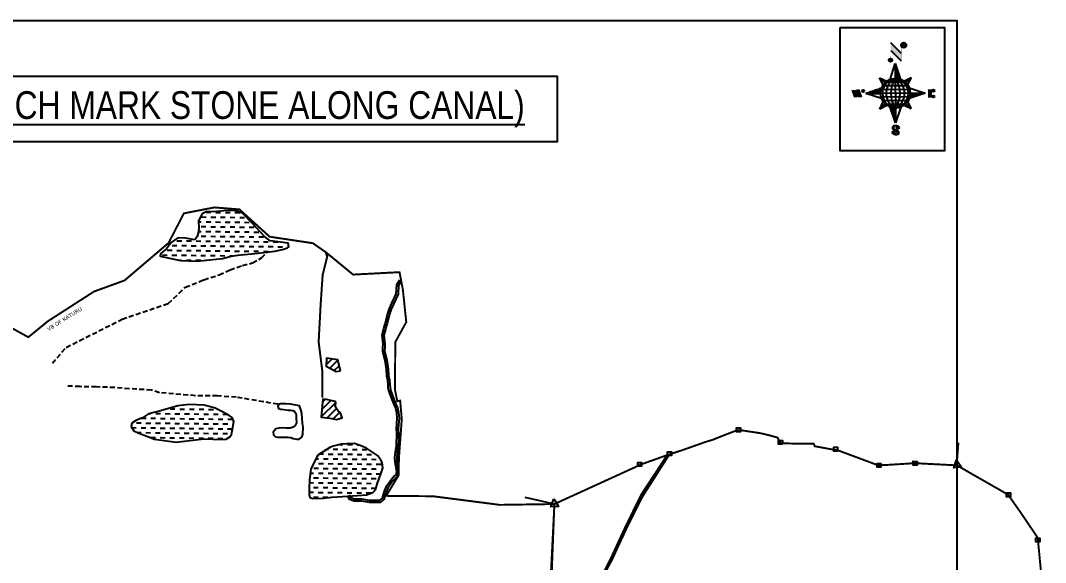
# Model space of a CAD drawing. Header units: inches. Extents: x 360616 to 379062, y 1506291 to 1520405.
# Drawn here: x 372143 to 377415, y 1516374 to 1519163 of the extents above; entities that cross this region are included whole.
import ezdxf

# ---------------------------------------------------------------- set-up
doc = ezdxf.new("R2010")
doc.units = ezdxf.units.IN
doc.header["$MEASUREMENT"] = 0
for name, pattern in [('ACAD_ISO03W100', [30, 12, -18]), ('BORDER', [1.75, 0.5, -0.25, 0.5, -0.25, 0, -0.25]), ('DASHED', [0.75, 0.5, -0.25])]:
    doc.linetypes.add(name, pattern=pattern)
for name, color, linetype in [('AQUADUCT', 1, 'Continuous'), ('bord', 1, 'Continuous'), ('boundary', 7, 'Continuous'), ('NALA', 4, 'Continuous'), ('stons', 1, 'Continuous'), ('TITLEBLOCK', 7, 'Continuous'), ('VILLAGE BOUNDARY', 5, 'Continuous'), ('VILLAGE_AREA', 1, 'Continuous'), ('WATER_BODY', 4, 'Continuous'), ('ZSTU', 7, 'Continuous'), ('ZTEXT', 7, 'Continuous')]:
    doc.layers.add(name, color=color, linetype=linetype)
doc.layers.add('ROAD', color=1, linetype='Continuous', lineweight=25)
doc.layers.add('VILL_BOUNDARY', color=6, linetype='BORDER', lineweight=30)
doc.styles.add('ARIALN', font='ARIALN.TTF')
doc.styles.get("Standard").update_dxf_attribs({"font": 'verdana.TTF'})
pattern_1 = [(267.297113149, (-8720374.938, 50637915.138), (10.5367255337, -0.497431438), [])]
pattern_2 = [(357.297113149, (-8720374.938, 50637915.138), (0.497431438, 10.5367255337), [])]

# ---------------------------------------------------------------- blocks, each defined once
blk = doc.blocks.new('*X78')
at = {"color": 0, "linetype": 'Continuous'}
for p, q in [((6321.8, 240.8), (6322.4, 241.4)), ((6322.1, 241.3), (6322.4, 241.6)), ((6321.6, 240.5), (6322.3, 241.2)), ((6321.6, 240.3), (6322.3, 241)), ((6321.6, 240.1), (6322.3, 240.8)), ((6321.6, 239.9), (6322.4, 240.7)), ((6321.6, 239.8), (6322.4, 240.6)), ((6321.6, 239.6), (6322.5, 240.5)), ((6321.6, 239.4), (6322.5, 240.3)), ((6321.6, 239.2), (6322.6, 240.2)), ((6321.7, 239.1), (6322.6, 240.1)), ((6321.8, 239), (6322.7, 240)), ((6321.8, 239), (6322.8, 239.9)), ((6321.9, 238.9), (6322.9, 239.8)), ((6322, 238.8), (6323, 239.7)), ((6322.1, 238.7), (6323.1, 239.6)), ((6322.2, 238.6), (6323.1, 239.6)), ((6322.3, 238.5), (6323.2, 239.5)), ((6322.4, 238.5), (6323.3, 239.4)), ((6322.5, 238.4), (6323.4, 239.3)), ((6322.7, 238.4), (6323.6, 239.3)), ((6322.8, 238.3), (6323.7, 239.2)), ((6322.9, 238.3), (6323.8, 239.1)), ((6323.1, 238.2), (6323.9, 239.1)), ((6323.2, 238.2), (6324, 239)), ((6323.3, 238.2), (6324.2, 239)), ((6323.5, 238.1), (6324.3, 238.9)), ((6323.7, 238.1), (6324.4, 238.9)), ((6323.8, 238.1), (6324.6, 238.8)), ((6324.1, 238.2), (6324.7, 238.8)), ((6324.3, 238.3), (6324.9, 238.8)), ((6324.6, 238.3), (6325.1, 238.8)), ((6324.8, 238.4), (6325.2, 238.8)), ((6325.1, 238.5), (6325.4, 238.8)), ((6325.4, 238.6), (6325.6, 238.8))]:
    blk.add_line(p, q, dxfattribs=at)
blk = doc.blocks.new('*X77')
at = {"color": 0, "linetype": 'Continuous'}
for p, q in [((6324.4, 240.3), (6324.5, 240.4)), ((6324.6, 240.3), (6324.8, 240.5)), ((6324.7, 240.2), (6325, 240.5)), ((6324.8, 240.2), (6325.2, 240.6)), ((6325, 240.1), (6325.5, 240.6)), ((6325.1, 240.1), (6325.6, 240.6)), ((6325.2, 240), (6325.8, 240.6)), ((6325.3, 240), (6326, 240.6)), ((6325.4, 239.9), (6326.1, 240.6)), ((6325.5, 239.8), (6326.2, 240.5)), ((6325.6, 239.8), (6326.3, 240.5)), ((6325.7, 239.7), (6326.5, 240.4)), ((6325.9, 239.6), (6326.6, 240.3)), ((6326, 239.5), (6326.7, 240.3)), ((6326, 239.4), (6326.8, 240.2)), ((6326.1, 239.3), (6327, 240.2)), ((6326.2, 239.3), (6327.1, 240.1)), ((6326.3, 239.2), (6327.1, 240)), ((6326.4, 239.1), (6327.2, 239.9)), ((6326.5, 239), (6327.3, 239.8)), ((6326.5, 238.9), (6327.4, 239.7)), ((6326.6, 238.8), (6327.5, 239.6)), ((6326.7, 238.7), (6327.5, 239.5)), ((6326.8, 238.6), (6327.6, 239.4)), ((6326.8, 238.5), (6327.7, 239.3)), ((6326.8, 236.5), (6327.4, 237)), ((6326.9, 238.3), (6327.8, 239.2)), ((6326.9, 238.2), (6327.9, 239.1)), ((6326.9, 236.8), (6327.6, 237.4)), ((6327, 238.1), (6327.8, 239)), ((6327, 237.9), (6327.8, 238.8)), ((6327, 237.8), (6327.8, 238.6)), ((6327, 237.6), (6327.8, 238.4)), ((6327, 237.4), (6327.8, 238.2)), ((6327, 237.3), (6327.8, 238)), ((6327, 237.1), (6327.8, 237.9))]:
    blk.add_line(p, q, dxfattribs=at)
blk = doc.blocks.new('H')
at = {"layer": 'bord', "extrusion": (0.000427885, 0.004792, 0.999988)}
h = blk.add_hatch(dxfattribs=at)
h.set_pattern_fill('LINE', color=8, scale=84.387686, angle=-2.70289, style=0)
h.set_pattern_definition(pattern_2)
h.paths.add_polyline_path([(-492.5, 785.6, -0.090992), (-448, 775.2), (-486.5, 912)])
h = blk.add_hatch(dxfattribs=at)
h.set_pattern_fill('LINE', color=8, scale=84.387686, angle=-92.70289, style=0)
h.set_pattern_definition(pattern_1)
h.paths.add_polyline_path([(-624.9, 665.1, -0.090992), (-614.5, 709.6), (-751.3, 671.1)])
h = blk.add_hatch(dxfattribs=at)
h.set_pattern_fill('LINE', color=8, scale=84.387686, angle=-92.70289, style=0)
h.set_pattern_definition(pattern_1)
h.paths.add_polyline_path([(-245.6, 647.2), (-372, 653.2, -0.090992), (-382.4, 608.7)])
h = blk.add_hatch(dxfattribs=at)
h.set_pattern_fill('LINE', color=8, scale=84.387686, angle=-2.70289, style=0)
h.set_pattern_definition(pattern_2)
h.paths.add_polyline_path([(-504.4, 532.7, -0.090992), (-548.9, 543.1), (-510.4, 406.3)])
for p, q in [((-516.2, 1087.1, -1217.1), (-431.5, 994, -1216.7)), ((-519.4, 1020.4, -1216.8), (-434.7, 927.3, -1216.4)), ((-538.3, 773.7, -1215.6), (-487, 906.2, -1216.3)), ((-487, 906.2, -1216.3), (-493, 779.8, -1215.7)), ((-487, 906.2, -1216.3), (-448.5, 769.4, -1215.7)), ((-626.7, 793.8, -1215.7), (-566.8, 760.2, -1215.6)), ((-626.7, 793.8, -1215.7), (-584.1, 747, -1215.5)), ((-598.9, 731, -1215.4), (-626.7, 793.8, -1215.7)), ((-864.7, 700.9, -1215.1), (-846.9, 637.7, -1214.9)), ((-846.9, 700.1, -1215.1), (-829.1, 636.9, -1214.9)), ((-751.8, 665.3, -1215), (-615, 703.8, -1215.3)), ((-421.3, 753.3, -1215.6), (-358.5, 781.1, -1215.7)), ((-358.5, 781.1, -1215.7), (-405.3, 738.5, -1215.5)), ((-358.5, 781.1, -1215.7), (-392.1, 721.2, -1215.4)), ((-829.1, 699.2, -1215.2), (-811.3, 636, -1214.9)), ((-829.1, 699.2, -1215.2), (-811.3, 698.4, -1215.2)), ((-811.3, 698.4, -1215.2), (-793.5, 635.2, -1214.9)), ((-751.8, 665.3, -1215), (-625.4, 659.3, -1215)), ((-619.3, 614, -1214.8), (-751.8, 665.3, -1215)), ((-246.1, 641.4, -1215.1), (-382.9, 602.9, -1214.9)), ((-378.6, 692.6, -1215.3), (-246.1, 641.4, -1215.1)), ((-372.5, 647.4, -1215.1), (-246.1, 641.4, -1215.1)), ((-213.5, 669.3, -1215.3), (-216.7, 600.8, -1214.9)), ((-197.2, 599.9, -1214.9), (-193.9, 668.4, -1215.3)), ((-639.4, 525.6, -1214.4), (-605.8, 585.5, -1214.7)), ((-639.4, 525.6, -1214.4), (-592.6, 568.1, -1214.6)), ((-576.6, 553.3, -1214.6), (-639.4, 525.6, -1214.4)), ((-510.9, 400.5, -1213.9), (-549.4, 537.2, -1214.5)), ((-459.6, 533, -1214.5), (-510.9, 400.5, -1213.9)), ((-504.9, 526.9, -1214.5), (-510.9, 400.5, -1213.9)), ((-371.2, 512.9, -1214.5), (-431.1, 546.5, -1214.6)), ((-371.2, 512.9, -1214.5), (-413.8, 559.7, -1214.7)), ((-399, 575.7, -1214.7), (-371.2, 512.9, -1214.5))]:
    blk.add_line(p, q, dxfattribs=at)
at = {"layer": 'bord', "color": 8, "linetype": 'ByBlock', "extrusion": (0.000427885, 0.004792, 0.999988)}
for p, q in [((-386.5, 711.4, -1215.4), (-605.5, 721.7, -1215.4)), ((-410.8, 744.2, -1215.5), (-578.1, 752.1, -1215.5)), ((-493, 779.8, -1215.7), (-504.9, 526.9, -1214.5)), ((-372.5, 647.4, -1215.1), (-625.4, 659.3, -1215)), ((-378, 615.9, -1214.9), (-622.9, 627.5, -1214.9)), ((-375, 679.2, -1215.3), (-619.9, 690.7, -1215.2)), ((-392.4, 584.9, -1214.8), (-611.4, 595.3, -1214.7)), ((-419.8, 554.6, -1214.6), (-587.1, 562.5, -1214.6))]:
    blk.add_line(p, q, dxfattribs=at)
at = {"layer": 'bord', "extrusion": (0.000427885, 0.004792, 0.999988), "elevation": -1212.1}
for points, const_width in [([(-522, 959.6), (-515.7, 1092.9)], 1.61), ([(-434.2, 933.1), (-427.9, 1066.5)], 1.61), ([(-870.1, 707), (-846.4, 705.9)], 0.642), ([(-828.6, 642.7), (-855.2, 643.9)], 0.642), ([(-828.6, 642.7), (-821, 678)], 0.642), ([(-810.8, 641.8), (-784.1, 640.6)], 0.642), ([(-793, 641), (-781.6, 693.9)], 0.642), ([(-222.7, 675.6), (-173.8, 673.3)], 0.706), ([(-194.8, 644.8), (-185, 644.4)], 0.706), ([(-177.1, 604.8), (-226, 607.1)], 0.706)]:
    blk.add_lwpolyline(points, dxfattribs=dict(at, const_width=const_width))
for points, const_width in [([(-413.7, 1073.1, 1), (-397.6, 1057.7, 1)], 22.3), ([(-530.3, 949.5, 1), (-519.6, 939.3, 1)], 14.8), ([(-775.9, 696.6, 1), (-769.5, 690.4, 1)], 8.9), ([(-180.1, 618, 1), (-173.1, 611.2, 1)], 9.79), ([(-177.8, 666.9, 1), (-170.8, 660.1, 1)], 9.79), ([(-489.8, 361.7, 1), (-498.1, 369.1, 1)], 11.1), ([(-525.2, 321.6, 1), (-533.4, 328.9, 1)], 11.1)]:
    blk.add_lwpolyline(points, format="xyb", close=True, dxfattribs=dict(at, const_width=const_width))
for points in [[(-537, 317.4), (-530.7, 310.5), (-519.8, 306.8), (-504.9, 306.9), (-493.9, 310), (-486.3, 317.7), (-486.5, 325.8), (-490.6, 333.3), (-493.5, 336.2), (-502.8, 340.9), (-522.5, 347.3), (-530.4, 351.6), (-533.7, 354.6), (-537.4, 362.6), (-537, 373.4), (-530, 380.7), (-520, 384.1), (-503.5, 384.2), (-492.5, 379.9), (-487.1, 373.3)], [(-522.5, 347.6), (-526.2, 353.8), (-527.8, 360.6), (-527.9, 370.6), (-525.9, 375.5), (-521.3, 381.2), (-514.5, 384.4)], [(-504.9, 306.9), (-499, 312.4), (-497, 319.4), (-497.5, 326.5), (-501.2, 335.4), (-509.2, 343.2)]]:
    blk.add_lwpolyline(points, dxfattribs=at)
at = {"layer": 'bord', "extrusion": (0.000427885, 0.004792, 0.999988)}
for centre, radius in [((-405.6, 1065.4, -1212.1), 22.3), ((-525, 944.4, -1212.1), 14.8), ((-498.4, 659.1, -1212.1), 126.6), ((-772.7, 693.5, -1212.1), 8.9), ((-176.6, 614.6, -1212.1), 9.79), ((-174.3, 663.5, -1212.1), 9.79), ((-494, 365.4, -1212.1), 11.1), ((-529.3, 325.2, -1212.1), 11.1)]:
    blk.add_circle(centre, radius, dxfattribs=at)
at = {"layer": 'bord', "color": 8, "linetype": 'ByBlock', "extrusion": (0.000427885, 0.004792, 0.999988)}
for centre, radius, start, end in [((-481.5, 658.3, -1212.1), 127.7, 94.92536, 259.66906), ((-436.8, 656.2, -1212.1), 140.8, 113.28644, 241.30798), ((-315.9, 650.5, -1212.1), 222.3, 142.58916, 212.00526), ((-560.1, 662.1, -1212.1), 140.8, 293.28644, 61.30798), ((-681, 667.8, -1212.1), 222.3, 322.58916, 32.00526), ((-515.4, 659.9, -1212.1), 127.7, 274.92536, 79.66906)]:
    blk.add_arc(centre, radius, start, end, dxfattribs=at)
at = {"layer": 'bord', "extrusion": (0.000427885, 0.004792, 0.999988)}
for points in [[(-515.7, 1092.9, -1212.1), (-431, 999.8, -1212.1), (-518.9, 1026.2, -1212.1), (-434.2, 933.1, -1212.1)], [(-864.1, 706.7, -1212.1), (-846.4, 705.9, -1212.1), (-846.3, 643.5, -1212.1), (-828.6, 642.7, -1212.1)], [(-828.6, 705, -1212.1), (-810.8, 704.2, -1212.1), (-810.8, 641.8, -1212.1), (-793, 641, -1212.1)], [(-193.4, 674.2, -1212.1), (-196.6, 605.7, -1212.1), (-213, 675.1, -1212.1), (-216.2, 606.7, -1212.1)]]:
    blk.add_solid(points, dxfattribs=at)
at = {"layer": 'bord', "extrusion": (0.000427885, 0.004792, 0.999988), "xscale": 7.977342409717546, "yscale": 7.977342408231451, "zscale": 7.977342408476333, "rotation": 138.0840426661453}
for name, p in [('*X77', (38300.5, -31929.4, -1212.1)), ('*X78', (38314.4, -31950.9, -1212.1))]:
    blk.add_blockref(name, p, dxfattribs=at)

msp = doc.modelspace()

# ---------------------------------------------------------------- hatches: boundary and pattern name
at = {"layer": 'ROAD'}
h = msp.add_hatch(dxfattribs=at)
h.set_pattern_fill('ANSI31', color=1, scale=197.841056, angle=-0.6743, style=0)
h.set_pattern_definition([(44.325697, (326163.774, 1504062.728), (-17.279838, 17.691428), [])])
h.paths.add_polyline_path([(370424.4, 1516006.2), (370324.6, 1516013.3), (370303.7, 1516006.4), (370288.2, 1515947.6), (370279.2, 1515889.9), (370306.2, 1515872.9), (370318, 1515806.6), (370320.2, 1515794.4), (370323.3, 1515789.2), (370345, 1515794.5), (370361.6, 1515797.1), (370391.7, 1515808.5), (370417.4, 1515823.6), (370424.7, 1515836.5), (370415.3, 1515870.5), (370404, 1515884.4), (370396.3, 1515896.7), (370384.4, 1515925.3), (370389.4, 1515947.2), (370405, 1515967.9), (370416.6, 1515988.6)])
h.paths.add_polyline_path([(370581.9, 1516099.9), (370569.6, 1516138.7), (370457.4, 1516106.1), (370440.8, 1516054.9), (370464.9, 1516056.5), (370492.8, 1516069.4), (370520.8, 1516084.6), (370548.8, 1516092.8), (370573.3, 1516092.9)])
h.paths.add_polyline_path([(370410.7, 1517166.5), (370410.5, 1517127.1), (370447.9, 1517122.6), (370453.1, 1517091.7), (370519.3, 1517087.3), (370527.9, 1517137.3), (370528.1, 1517155.7), (370458.3, 1517168.7), (370418.6, 1517168.4)])
h.paths.add_polyline_path([(370472.2, 1517325.7), (370429.8, 1517319), (370412, 1517244.5), (370483.9, 1517267.9), (370476.5, 1517324.2)])
h.paths.add_polyline_path([(373788.2, 1517360.2), (373775.6, 1517416.9), (373716.6, 1517425.9), (373715.3, 1517384.3), (373767.4, 1517356.6)])
edge = h.paths.add_edge_path()
edge.add_line((373698, 1517216.1), (373689.6, 1517121.6))
edge.add_line((373689.6, 1517121.6), (373734.6, 1517117.4))
edge.add_line((373734.6, 1517117.4), (373768.7, 1517110.3))
edge.add_line((373768.7, 1517110.3), (373797.2, 1517117.7))
edge.add_line((373797.2, 1517117.7), (373788.2, 1517144.7))
edge.add_line((373788.2, 1517144.7), (373774.9, 1517156.3))
edge.add_line((373774.9, 1517156.3), (373762.2, 1517176.6))
edge.add_line((373762.2, 1517176.6), (373765, 1517194.6))
edge.add_line((373765, 1517194.6), (373762.5, 1517202.9))
edge.add_line((373762.5, 1517202.9), (373746.5, 1517205.7))
edge.add_line((373746.5, 1517205.7), (373716.1, 1517212.8))
edge.add_line((373716.1, 1517212.8), (373697.8, 1517214.4))
at = {"layer": 'WATER_BODY'}
h = msp.add_hatch(dxfattribs=at)
h.set_pattern_fill('DASH', color=4, scale=197.841056, angle=-0.6743, style=0)
h.set_pattern_definition([(359.325697, (326163.774, 1504062.728), (25.019457, 24.437382), [24.730132, -24.730132])])
h.paths.add_polyline_path([(373215.9, 1517130.4), (373181.4, 1517148.9), (373140, 1517169.5), (373086.9, 1517184.3), (373010.5, 1517186.3), (372951.7, 1517181), (372863.7, 1517153.9), (372801.4, 1517139.8), (372769.8, 1517118.8), (372738.9, 1517107), (372715.1, 1517091.4), (372712.1, 1517073.8), (372726.1, 1517051.7), (372747.5, 1517042.1), (372832.8, 1517008.7), (372943.3, 1516993), (373014.3, 1517002), (373088.1, 1517011.1), (373174.7, 1517007.8), (373200.5, 1517008.6), (373219.9, 1517020.4), (373228.3, 1517031.9), (373231.8, 1517052.2), (373239.5, 1517099.3), (373231, 1517119.7)])
h.paths.add_polyline_path([(373734.3, 1516965.3), (373672.5, 1516925.6), (373657, 1516897.4), (373636.3, 1516854.5), (373628.7, 1516801.5), (373627.5, 1516753.6), (373627.2, 1516723.9), (373630.8, 1516709.3), (373647.1, 1516703.5), (373700.8, 1516704.7), (373743.9, 1516710.5), (373773.6, 1516711.4), (373875.6, 1516719.7), (373922.4, 1516721.6), (373954.7, 1516733.9), (373968.2, 1516747.6), (373977.4, 1516776.5), (374006.2, 1516860.3), (374003.3, 1516888.1), (373994, 1516904.7), (373979.1, 1516924.4), (373922, 1516962.5), (373890, 1516976.7), (373861.1, 1516987.2), (373820.7, 1516984.2), (373792.9, 1516983.3), (373751.6, 1516972.6)])
h.paths.add_polyline_path([(373040.3, 1518035.1), (372991.8, 1518043.6), (372952.5, 1518045), (372917.6, 1518021.1), (372894.7, 1517988.7), (372877.3, 1517974.8), (372863.1, 1517961.9), (372861.5, 1517950.2), (372965.1, 1517928), (373051.7, 1517924.2), (373181.6, 1517938.5), (373226.2, 1517951.1), (373260.9, 1517955.4), (373365.6, 1517966.3), (373450.3, 1517975.8), (373490.1, 1517984.3), (373516.4, 1517993.7), (373522.4, 1517998.1), (373520.4, 1518017.6), (373427.7, 1518029.1), (373398.1, 1518051.9), (373334.5, 1518120), (373285, 1518171.4), (373246.2, 1518185.3), (373188.6, 1518183.8), (373136.1, 1518178.4), (373102.2, 1518180.4), (373076.9, 1518167.5), (373058.5, 1518132.2), (373060.7, 1518095.1), (373057.5, 1518069.3), (373052.1, 1518050.7), (373041.6, 1518035.6)])
h.paths.add_polyline_path([(373710.6, 1515538.2), (373669.9, 1515548.1), (373654.2, 1515559.2), (373642.3, 1515577.1), (373631.7, 1515588.7), (373605.4, 1515603.9), (373591.4, 1515609.6), (373583.1, 1515616.2), (373579.3, 1515622.8), (373569, 1515655.9), (373564.1, 1515689.8), (373561.9, 1515736.4), (373562.8, 1515766.5), (373570.4, 1515786.5), (373574, 1515800.9), (373581.5, 1515807.1), (373624.7, 1515814.9), (373667.5, 1515829.4), (373689.9, 1515837.4), (373778.2, 1515864.8), (373873.3, 1515884.5), (373979.6, 1515899.1), (374040.3, 1515903.5), (374111.6, 1515900.6), (374145.7, 1515890.6), (374192.1, 1515848.2), (374238.5, 1515794), (374262.6, 1515761.1), (374297.2, 1515745.9), (374363.9, 1515742.6), (374416.5, 1515748.1), (374455.4, 1515764.4), (374481.1, 1515789.7), (374491, 1515819.4), (374491.6, 1515837), (374501.4, 1515896.1), (374501.2, 1515917.8), (374505.9, 1515934.4), (374517.3, 1515945.1), (374534.5, 1515952.5), (374549.4, 1515954.2), (374565.2, 1515955.3), (374580.1, 1515955.2), (374593.7, 1515954.5), (374610.6, 1515941.7), (374619.9, 1515921.3), (374626.2, 1515884.7), (374632.9, 1515842.3), (374636.2, 1515807.3), (374634.5, 1515779.3), (374626.2, 1515761.4), (374624.5, 1515738.9), (374620, 1515692.1), (374614.2, 1515682), (374599.8, 1515673.3), (374582.6, 1515661.2), (374559.9, 1515646.3), (374537, 1515637.4), (374520.1, 1515631.9), (374433.2, 1515613.6), (374357.5, 1515595.8), (374316.9, 1515588.7), (374214.5, 1515564.9), (374177.4, 1515552.2), (374082, 1515505.7), (374037.2, 1515492), (373965.7, 1515492.4), (373939.9, 1515494.2), (373904, 1515498.2), (373831.5, 1515513.8), (373732.1, 1515532.9)])

# ---------------------------------------------------------------- linework, layer by layer
at = {"layer": 'boundary'}
for points in [[(376959.5, 1516874), (376967.6, 1516990.3)], [(374889.2, 1516674.9), (374738.6, 1516708.8)]]:
    msp.add_lwpolyline(points, dxfattribs=at)
at = {"layer": 'NALA', "color": 4}
for points in [[(374101.7, 1517821.8), (374087, 1517799.7), (374084.7, 1517754.2), (374061.3, 1517703.6), (374049.9, 1517677), (374041.4, 1517651.9), (374035.2, 1517632.7), (374028.2, 1517603.1), (374024.3, 1517589), (374020.4, 1517573.5), (374011.9, 1517543.6), (374015.3, 1517514.6), (374016.6, 1517497.5), (374016.4, 1517480.4), (374016.1, 1517461.1), (374027.5, 1517415.5), (374031, 1517393.2), (374034.4, 1517368.6), (374036.2, 1517335.9), (374041.2, 1517312.6), (374043.1, 1517289.6), (374043.7, 1517274), (374046.5, 1517261.4), (374050.8, 1517246.5), (374055.9, 1517233.8), (374072.5, 1517191.8), (374081.9, 1517170.9), (374086.8, 1517145.6), (374090.2, 1517116.6), (374085.8, 1517061.6), (374087.8, 1517038.5), (374087.5, 1517015.5), (374086.6, 1517001.4), (374085.5, 1516974), (374080.7, 1516940.5), (374078.1, 1516914.6), (374079.4, 1516893.8), (374087, 1516845.3), (374086, 1516826.7), (374082.2, 1516818.6), (374074.7, 1516812), (374058.9, 1516794.4), (374045.3, 1516776.7), (374031.7, 1516756.1), (374023.3, 1516736.9), (374018.7, 1516721.4), (374011.7, 1516698.4), (373994.4, 1516682.9), (373937.9, 1516682.8), (373897.2, 1516689.3), (373874.1, 1516689.5), (373858.5, 1516689.7), (373834.9, 1516698.9), (373826.2, 1516716.8)], [(374092.8, 1517827.6), (374076.6, 1517803.1), (374074.1, 1517756.8), (374051.6, 1517707.9), (374039.9, 1517680.8), (374031.3, 1517655.2), (374025, 1517635.5), (374017.9, 1517605.7), (374014, 1517591.7), (374010.1, 1517576.2), (374001.1, 1517544.4), (374004.7, 1517513.6), (374005.9, 1517497.2), (374005.7, 1517480.5), (374005.5, 1517459.9), (374017.1, 1517413.4), (374020.4, 1517391.6), (374023.8, 1517367.6), (374025.6, 1517334.5), (374030.6, 1517311.1), (374032.5, 1517289), (374033.1, 1517272.7), (374036.2, 1517258.7), (374040.7, 1517243), (374046, 1517229.9), (374062.7, 1517187.6), (374071.7, 1517167.7), (374076.3, 1517144), (374079.5, 1517116.4), (374075.1, 1517061.5), (374077.1, 1517038.2), (374076.9, 1517015.9), (374076, 1517002), (374074.9, 1516975), (374070.1, 1516941.8), (374067.5, 1516914.8), (374068.8, 1516892.6), (374076.3, 1516844.7), (374075.5, 1516829.4), (374073.5, 1516825.1), (374067.2, 1516819.6), (374050.7, 1516801.2), (374036.7, 1516782.9), (374022.3, 1516761.2), (374013.3, 1516740.6), (374008.5, 1516724.4), (374002.4, 1516704.4), (373990.3, 1516693.6), (373938.8, 1516693.5), (373898.1, 1516699.9), (373874.3, 1516700.2), (373860.6, 1516700.3), (373842.6, 1516707.3), (373835.8, 1516721.5)]]:
    msp.add_lwpolyline(points, dxfattribs=at)
at = {"layer": 'ROAD', "color": 30, "linetype": 'DASHED', "ltscale": 50}
for points in [[(372306.7, 1517399.7), (372378.6, 1517481.1), (372665.5, 1517626.2), (372903.1, 1517707.5), (372990.9, 1517790.6), (373086, 1517828.9), (373165.2, 1517854.2), (373220.7, 1517879.8), (373284.1, 1517902.7), (373336.8, 1517915.3), (373381.8, 1517941), (373413.8, 1517972.2)], [(373467.8, 1517188.1), (373252.5, 1517224.8), (373155.3, 1517231.2), (373042.3, 1517232.5), (372858.3, 1517247.8), (372816.4, 1517261.4), (372703.4, 1517268), (372627.2, 1517274.2), (372532.6, 1517277.9), (372448.5, 1517278.9), (372382.8, 1517282.3)]]:
    msp.add_lwpolyline(points, dxfattribs=at)
at = {"layer": 'ROAD', "color": 1}
for points in [[(373712.4, 1517971.6), (373720.1, 1517948.7), (373696.5, 1517854.9), (373686.4, 1517702.6), (373675, 1517509.1), (373694.6, 1517356.5), (373694.6, 1517222.8)], [(375480.3, 1516930.4), (375339.8, 1516712.5), (375256, 1516544.7), (375219.4, 1516463.3), (375184.2, 1516387.8), (375129.3, 1516288.3), (375081.1, 1516207.9), (375038, 1516137.5), (374967.8, 1516050.2), (374855.9, 1515916)], [(374856.9, 1515929.4), (374909.9, 1515988.5), (374972, 1516067.1), (375037.5, 1516148.8), (375088.6, 1516230.7), (375149.9, 1516336.1), (375179.5, 1516393.2), (375252.1, 1516548.5), (375336.6, 1516723.4), (375471.4, 1516927.6)]]:
    msp.add_lwpolyline(points, dxfattribs=at)
at = {"layer": 'stons'}
for points in [[(375827.9, 1517066.2), (375846.5, 1517066.2), (375846.5, 1517047.1), (375826.6, 1517047.2), (375826.6, 1517066.3), (375827.9, 1517066.2)], [(376043, 1517002.3), (376061.7, 1517002.3), (376061.6, 1516983.2), (376041.7, 1516983.2), (376041.7, 1517002.4), (376043, 1517002.3)], [(375472.7, 1516943.7), (375491.4, 1516943.7), (375491.3, 1516924.6), (375471.4, 1516924.7), (375471.4, 1516943.8), (375472.7, 1516943.7)], [(376327.1, 1516966.8), (376345.7, 1516966.8), (376345.7, 1516947.7), (376325.8, 1516947.7), (376325.8, 1516966.9), (376327.1, 1516966.8)], [(375319, 1516888.8), (375337.6, 1516888.7), (375337.6, 1516869.6), (375317.6, 1516869.7), (375317.7, 1516888.8), (375319, 1516888.8)], [(376549.9, 1516883), (376568.6, 1516883), (376568.6, 1516863.9), (376548.6, 1516863.9), (376548.7, 1516883.1), (376549.9, 1516883)], [(376736.5, 1516894.6), (376755.1, 1516894.6), (376755.1, 1516875.5), (376735.2, 1516875.5), (376735.2, 1516894.7), (376736.5, 1516894.6)], [(376958, 1516902.9), (376982.7, 1516864.6), (376943.8, 1516861.6), (376958, 1516902.9)], [(377216.2, 1516731.9), (377234.9, 1516731.9), (377234.8, 1516712.8), (377214.9, 1516712.8), (377214.9, 1516732), (377216.2, 1516731.9)], [(374885.9, 1516701.3), (374910.6, 1516663), (374871.6, 1516660), (374885.9, 1516701.3)], [(377367.2, 1516499.3), (377385.9, 1516499.3), (377385.8, 1516480.2), (377365.9, 1516480.2), (377365.9, 1516499.4), (377367.2, 1516499.3)]]:
    msp.add_lwpolyline(points, dxfattribs=at)
at = {"layer": 'VILL_BOUNDARY', "linetype": 'ACAD_ISO03W100', "lineweight": -2, "ltscale": 3, "const_width": 10}
for points in [[(374865.6, 1516204.3), (374889.2, 1516674.9), (374608.6, 1516670.7), (374264.1, 1516715), (374024.4, 1516717.1), (374088.4, 1516823.8), (374089.3, 1516907.8), (374104.1, 1517112.4), (374095.8, 1517207), (374081, 1517203.6), (374068.7, 1517266.1), (374071, 1517508.8), (374127.2, 1517610.9), (374109.9, 1517776.8), (374092.5, 1517867.9), (373853.7, 1517855.5), (373715.3, 1517969.2), (373647, 1518016.9), (373424.5, 1518050.4), (373269.2, 1518190.8), (373139.6, 1518201), (372983.2, 1518170.6), (372904.8, 1518018.6), (372678.1, 1517825.4), (372520.4, 1517768), (372283.7, 1517615.5), (372183.1, 1517533.4), (371971.2, 1517650.6)], [(377410.3, 1516137.3), (377376.4, 1516491.1), (377375.6, 1516501), (377288.2, 1516630.3), (377222.9, 1516723.3), (376959.5, 1516874), (376743.4, 1516885.2), (376598.1, 1516876.1), (376554.8, 1516874.2), (376349.9, 1516950.4), (376335.1, 1516952.6), (376229, 1516972.3), (376222.4, 1516985.8), (376123.1, 1516986), (376053.7, 1516987.6), (376036.8, 1517016.8), (375995, 1517028.5), (375986.7, 1517030.5), (375951.5, 1517039), (375849.2, 1517054.6), (375828.3, 1517054.6), (375757.5, 1517027.2), (375702, 1517005), (375693, 1517002.4), (375666, 1516994.3), (375545.7, 1516951.7), (375483.8, 1516931.4), (375480.3, 1516930.4), (375472.3, 1516927.9), (375464.3, 1516925.1), (375459.3, 1516923.3), (375337.2, 1516879.6), (374889.2, 1516674.9), (374879.2, 1516420.9), (374872.1, 1516215.7)]]:
    msp.add_lwpolyline(points, dxfattribs=at)
at = {"layer": 'VILLAGE BOUNDARY', "color": 0, "elevation": -0.7}
msp.add_lwpolyline([(376359.5, 1519126.4), (376896.2, 1519126.4), (376896.2, 1518491.9), (376359.5, 1518491.9)], close=True, dxfattribs=at)
at = {"layer": 'VILLAGE_AREA'}
for points in [[(373788.2, 1517360.2), (373775.6, 1517416.9), (373716.6, 1517425.9), (373715.3, 1517384.3), (373767.4, 1517356.6), (373788.2, 1517360.2)], [(373698, 1517216.1), (373689.6, 1517121.6), (373734.6, 1517117.4), (373768.7, 1517110.3), (373797.2, 1517117.7), (373788.2, 1517144.7), (373774.9, 1517156.3), (373762.2, 1517176.6), (373765, 1517194.6), (373762.5, 1517202.9), (373746.5, 1517205.7), (373716.1, 1517212.8), (373697.8, 1517214.4)]]:
    msp.add_lwpolyline(points, dxfattribs=at)
at = {"layer": 'WATER_BODY', "color": 0}
msp.add_lwpolyline([(370712.8, 1518876), (374903.5, 1518876), (374903.5, 1518538.2), (370712.8, 1518538.2)], close=True, dxfattribs=at)
at = {"layer": 'WATER_BODY', "color": 4}
for points in [[(373040.3, 1518035.1), (372991.8, 1518043.6), (372952.5, 1518045), (372917.6, 1518021.1), (372894.7, 1517988.7), (372877.3, 1517974.8), (372863.1, 1517961.9), (372861.5, 1517950.2), (372965.1, 1517928), (373051.7, 1517924.2), (373181.6, 1517938.5), (373226.2, 1517951.1), (373260.9, 1517955.4), (373365.6, 1517966.3), (373450.3, 1517975.8), (373490.1, 1517984.3), (373516.4, 1517993.7), (373522.4, 1517998.1), (373520.4, 1518017.6), (373427.7, 1518029.1), (373398.1, 1518051.9), (373334.5, 1518120), (373285, 1518171.4), (373246.2, 1518185.3), (373188.6, 1518183.8), (373136.1, 1518178.4), (373102.2, 1518180.4), (373076.9, 1518167.5), (373058.5, 1518132.2), (373060.7, 1518095.1), (373057.5, 1518069.3), (373052.1, 1518050.7), (373041.6, 1518035.6), (373040.3, 1518035.1)], [(373215.9, 1517130.4), (373181.4, 1517148.9), (373140, 1517169.5), (373086.9, 1517184.3), (373010.5, 1517186.3), (372951.7, 1517181), (372863.7, 1517153.9), (372801.4, 1517139.8), (372769.8, 1517118.8), (372738.9, 1517107), (372715.1, 1517091.4), (372712.1, 1517073.8), (372726.1, 1517051.7), (372747.5, 1517042.1), (372832.8, 1517008.7), (372943.3, 1516993), (373014.3, 1517002), (373088.1, 1517011.1), (373174.7, 1517007.8), (373200.5, 1517008.6), (373219.9, 1517020.4), (373228.3, 1517031.9), (373231.8, 1517052.2), (373239.5, 1517099.3), (373231, 1517119.7), (373215.9, 1517130.4)], [(373576.9, 1517009.3), (373590.1, 1517019.8), (373595.5, 1517032.3), (373596.6, 1517070.9), (373593.7, 1517091.8), (373589.7, 1517138.5), (373586.2, 1517157), (373582.3, 1517169.6), (373577.2, 1517181.1), (373532, 1517189.6), (373508.3, 1517189.9), (373490.1, 1517190.1), (373480, 1517190.3), (373470.7, 1517186.4), (373466, 1517179.3), (373470.2, 1517167), (373482.7, 1517163.2), (373497.5, 1517161.4), (373519.9, 1517157.8), (373531.9, 1517157.6), (373543, 1517155.4), (373552.2, 1517151.6), (373558.9, 1517143.2), (373560.3, 1517130.9), (373560.1, 1517117), (373562.9, 1517092.2), (373556.3, 1517079.1), (373545.4, 1517071.2), (373529.9, 1517064.9), (373508.1, 1517065.8), (373491.5, 1517067.5), (373471.1, 1517064.7), (373455.7, 1517062.1), (373441.9, 1517045.3), (373444.5, 1517031.2), (373454.3, 1517020.9), (373464.4, 1517018.9), (373485.3, 1517018.4), (373499.5, 1517019.1), (373517.4, 1517018.9), (373533.1, 1517018.1), (373546.2, 1517012.1), (373565, 1517007.9), (373576.9, 1517009.3)], [(373734.3, 1516965.3), (373672.5, 1516925.6), (373657, 1516897.4), (373636.3, 1516854.5), (373628.7, 1516801.5), (373627.5, 1516753.6), (373627.2, 1516723.9), (373630.8, 1516709.3), (373647.1, 1516703.5), (373700.8, 1516704.7), (373743.9, 1516710.5), (373773.6, 1516711.4), (373875.6, 1516719.7), (373922.4, 1516721.6), (373954.7, 1516733.9), (373968.2, 1516747.6), (373977.4, 1516776.5), (374006.2, 1516860.3), (374003.3, 1516888.1), (373994, 1516904.7), (373979.1, 1516924.4), (373922, 1516962.5), (373890, 1516976.7), (373861.1, 1516987.2), (373820.7, 1516984.2), (373792.9, 1516983.3), (373751.6, 1516972.6), (373734.3, 1516965.3)]]:
    msp.add_lwpolyline(points, dxfattribs=at)
at = {"layer": 'ZSTU'}
msp.add_lwpolyline([(376959.8, 1507682.8), (360959.8, 1507682.8), (360959.8, 1519162.8), (376959.8, 1519162.8)], close=True, dxfattribs=at)

# ---------------------------------------------------------------- block references
at = {"layer": 'AQUADUCT', "color": 1, "xscale": 0.6027425597711117, "yscale": 0.6027425599750131, "zscale": 0.6027425597669753, "rotation": 3.078330600056655}
msp.add_blockref('H', (376964.7, 1518411.2, 731.5), dxfattribs=at)

# ---------------------------------------------------------------- texts
at = {"layer": 'TITLEBLOCK', "color": 5, "style": 'ARIALN'}
msp.add_text('%%U(SHOWING BENCH MARK STONE ALONG CANAL)', height=142.666, rotation=359.9999, dxfattribs=at).set_placement((370878.1, 1518656.3))
at = {"layer": 'ZTEXT', "color": 5, "ltscale": 2}
msp.add_text('VB OF KATURU', height=20, rotation=32.095, dxfattribs=at).set_placement((372288.1, 1517564.3))

doc.saveas('drawing.dxf')
